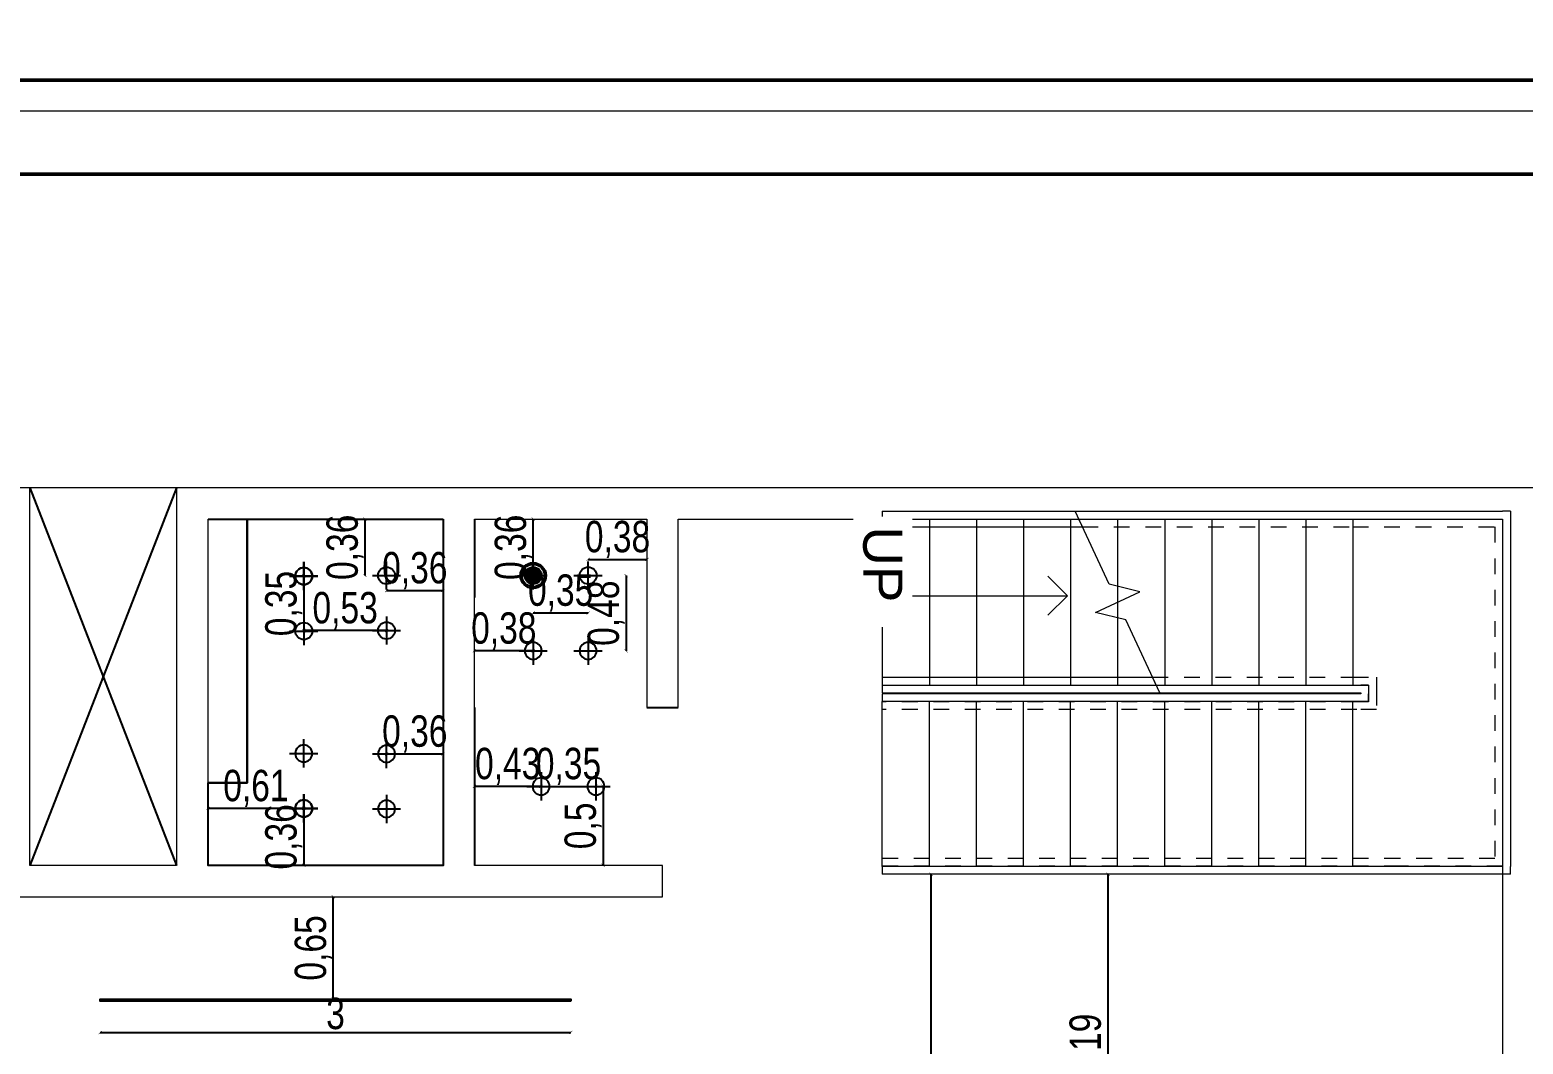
# Model space of a CAD drawing. Header units: inches. Extents: x -279 to 561, y -345 to 342.
# Drawn here: x -169 to -159.48, y -69.36 to -62.9 of the extents above; entities that cross this region are included whole.
import ezdxf

# ---------------------------------------------------------------- set-up
doc = ezdxf.new("R2010")
doc.units = ezdxf.units.IN
doc.header["$LTSCALE"] = 0.5
doc.header["$MEASUREMENT"] = 0
doc.linetypes.add('Overhead', pattern=[3.96875, 2.38125, -1.5875])
doc.layers.add('A-FLOR-HRAL', color=11, linetype='Continuous', lineweight=9)
doc.layers.add('G-ANNO-HLIN', color=5, linetype='Continuous', lineweight=50)
for name, color, linetype in [('CADER', 7, 'Continuous'), ('ceiling', 4, 'Continuous'), ('CEILING FIXTURES LEGENDS$0$E-LTG', 1, 'Continuous'), ('PDF_A-WALL', 7, 'Continuous'), ('S-DIM', 7, 'Continuous'), ('WAL', 7, 'Continuous'), ('WallHatch-ALCHEMY', 7, 'Continuous')]:
    doc.layers.add(name, color=color, linetype=linetype)
doc.styles.add('Arial', font='arial.ttf', dxfattribs={"height": 250})
doc.styles.add('ROM', font='AGENCYR.TTF', dxfattribs={"width": 0.8})
doc.styles.get("Standard").update_dxf_attribs({"font": 'arial.ttf'})
doc.dimstyles.new('Copy(9) of ISO-25', dxfattribs={"dimtxt": 0.2, "dimasz": 0.02, "dimexe": 0.05, "dimexo": 0.05, "dimgap": 0.02, "dimtad": 1, "dimtxsty": 'ROM', "dimblk": 'ARCHTICK', "dimcen": 0.03, "dimse1": 1, "dimse2": 1, "dimclrd": 248, "dimclrt": 248, "dimadec": 0, "dimazin": 0, "dimtfac": 1, "dimtmove": 0, "dimatfit": 3, "dimldrblk": 'DOT', "dimfxl": 1, "dimarcsym": 0})
doc.dimstyles.get("Standard").update_dxf_attribs({"dimtxt": 0.18, "dimasz": 0.18, "dimexe": 0.18, "dimexo": 0.0625, "dimgap": 0.09, "dimtad": 0, "dimtih": 1, "dimtoh": 1, "dimzin": 0, "dimdsep": 46, "dimtxsty": 'Standard', "dimcen": 0.09, "dimadec": 0, "dimazin": 0, "dimtfac": 1, "dimtofl": 0, "dimtmove": 0, "dimatfit": 3, "dimfxl": 1, "dimtolj": 1, "dimtzin": 0, "dimarcsym": 0})

# ---------------------------------------------------------------- blocks, each defined once
blk = doc.blocks.new('Top Rail Type - Top Rail_Internal_-360885-Level 1')
at = {"layer": 'A-FLOR-HRAL', "linetype": 'Overhead'}
for p, q in [((-5773.1, 20284.9), (-5691.6, 20284.9)), ((-5773.1, 20134.5), (-5773.1, 20284.9)), ((-5691.6, 20284.9), (-5566.6, 20284.9)), ((-5566.6, 20284.9), (-5566.6, 20159.9)), ((-5723.1, 20234.9), (-5691.6, 20234.9)), ((-5723.1, 20134.5), (-5723.1, 20234.9)), ((-5691.6, 20234.9), (-5616.6, 20234.9)), ((-5616.6, 20234.9), (-5616.6, 20159.9)), ((-5773.1, 18857.7), (-5773.1, 20134.5)), ((-5723.1, 18881), (-5723.1, 20134.5)), ((-5616.6, 20159.9), (-5616.6, 17134.5)), ((-5566.6, 20159.9), (-5566.6, 17134.5)), ((-5566.6, 17134.5), (-5616.6, 17134.5))]:
    blk.add_line(p, q, dxfattribs=at)
at = {"layer": 'A-FLOR-HRAL'}
for p, q in [((-5723.1, 18881), (-5773.1, 18857.7)), ((-5773.1, 17134.5), (-5773.1, 18857.7)), ((-5723.1, 17134.5), (-5723.1, 18881)), ((-5773.1, 17134.5), (-5723.1, 17134.5))]:
    blk.add_line(p, q, dxfattribs=at)
blk = doc.blocks.new('Top Rail Type - Top Rail_Internal_-360900-Level 1')
at = {"layer": 'A-FLOR-HRAL', "linetype": 'Overhead'}
for p, q in [((-6780.3, 21088.7), (-4567.8, 21088.7)), ((-6780.3, 20134.5), (-6780.3, 21088.7)), ((-6730.3, 21038.7), (-4617.8, 21038.7)), ((-6730.3, 20134.5), (-6730.3, 21038.7)), ((-4617.8, 21038.7), (-4617.8, 20434.5)), ((-4567.8, 21088.7), (-4567.8, 20434.5)), ((-4617.8, 20434.5), (-4617.8, 17134.5)), ((-4567.8, 20434.5), (-4567.8, 17134.5)), ((-6780.3, 18388), (-6780.3, 20134.5)), ((-6730.3, 18411.3), (-6730.3, 20134.5)), ((-4567.8, 17134.5), (-4617.8, 17134.5))]:
    blk.add_line(p, q, dxfattribs=at)
at = {"layer": 'A-FLOR-HRAL'}
for p, q in [((-6730.3, 18411.3), (-6780.3, 18388)), ((-6780.3, 17134.5), (-6780.3, 18388)), ((-6730.3, 17134.5), (-6730.3, 18411.3)), ((-6780.3, 17134.5), (-6730.3, 17134.5))]:
    blk.add_line(p, q, dxfattribs=at)
blk = doc.blocks.new('_ArchTick')
at = {"color": 0, "linetype": 'ByBlock', "const_width": 0.15}
blk.add_lwpolyline([(-0.5, -0.5), (0.5, 0.5)], dxfattribs=at)
blk = doc.blocks.new('*D250')
at = {"layer": 'Defpoints', "color": 0, "transparency": 16777216}
for p in [(-167.0691, -68.4222), (-167.0546, -68.4222), (-167.0546, -69.0744)]:
    blk.add_point(p, dxfattribs=at)
at = {"layer": 'WAL', "color": 248, "lineweight": -2, "transparency": 16777216}
blk.add_line((-167.0691, -69.0744), (-167.0691, -68.4222), dxfattribs=at)
at = {"layer": 'WAL', "color": 248, "lineweight": -2, "transparency": 16777216, "xscale": 0.02, "yscale": 0.02, "zscale": 0.02}
for p, rotation in [((-167.0691, -68.4222), 90), ((-167.0691, -69.0744), 270)]:
    blk.add_blockref('_ArchTick', p, dxfattribs=dict(at, rotation=rotation))
at = {"layer": 'WAL', "color": 248, "transparency": 16777216, "insert": (-167.1962, -68.7483), "char_height": 0.2, "attachment_point": 5, "rotation": 90, "style": 'ROM'}
blk.add_mtext('0,65', dxfattribs=at)
blk = doc.blocks.new('_DOT')
at = {"color": 0, "linetype": 'ByBlock'}
blk.add_line((-0.5, 0), (-1, 0), dxfattribs=at)
at = {"color": 0, "linetype": 'ByBlock', "const_width": 0.5}
blk.add_lwpolyline([(-0.25, 0, 1), (0.25, 0, 1)], format="xyb", close=True, dxfattribs=at)
blk = doc.blocks.new('*D252')
at = {"layer": 'Defpoints', "color": 0, "transparency": 16777216}
for p in [(-168.5546, -69.0868), (-165.5546, -69.0868), (-165.5546, -69.2872)]:
    blk.add_point(p, dxfattribs=at)
at = {"layer": 'WAL', "color": 248, "lineweight": -2, "transparency": 16777216}
blk.add_line((-168.5546, -69.2872), (-165.5546, -69.2872), dxfattribs=at)
at = {"layer": 'WAL', "color": 248, "lineweight": -2, "transparency": 16777216, "xscale": 0.02, "yscale": 0.02, "zscale": 0.02, "rotation": 180}
blk.add_blockref('_ArchTick', (-168.5546, -69.2872), dxfattribs=at)
at = {"layer": 'WAL', "color": 248, "lineweight": -2, "transparency": 16777216, "xscale": 0.02, "yscale": 0.02, "zscale": 0.02}
blk.add_blockref('_ArchTick', (-165.5546, -69.2872), dxfattribs=at)
at = {"layer": 'WAL', "color": 248, "transparency": 16777216, "insert": (-167.0546, -69.1672), "char_height": 0.2, "attachment_point": 5, "style": 'ROM'}
blk.add_mtext('3', dxfattribs=at)
blk = doc.blocks.new('*D262')
at = {"layer": 'Defpoints', "color": 0, "transparency": 16777216}
for p in [(-162.1301, -68.2783), (-162.1297, -68.2783), (-162.1301, -70.4723)]:
    blk.add_point(p, dxfattribs=at)
at = {"layer": 'WAL', "color": 248, "lineweight": -2, "transparency": 16777216}
blk.add_line((-162.1297, -70.4723), (-162.1297, -68.2783), dxfattribs=at)
at = {"layer": 'WAL', "color": 248, "lineweight": -2, "transparency": 16777216, "xscale": 0.02, "yscale": 0.02, "zscale": 0.02}
for p, rotation in [((-162.1297, -68.2783), 90), ((-162.1297, -70.4723), 270)]:
    blk.add_blockref('_ArchTick', p, dxfattribs=dict(at, rotation=rotation))
at = {"layer": 'WAL', "color": 248, "transparency": 16777216, "insert": (-162.2568, -69.3753), "char_height": 0.2, "attachment_point": 5, "rotation": 90, "style": 'ROM'}
blk.add_mtext('2,19', dxfattribs=at)
blk = doc.blocks.new('*D263')
at = {"layer": 'Defpoints', "color": 0, "transparency": 16777216}
for p in [(-163.2572, -68.2783), (-163.2572, -68.2783), (-163.2572, -71.9723)]:
    blk.add_point(p, dxfattribs=at)
at = {"layer": 'WAL', "color": 248, "lineweight": -2, "transparency": 16777216}
blk.add_line((-163.2572, -71.9723), (-163.2572, -68.2783), dxfattribs=at)
at = {"layer": 'WAL', "color": 248, "lineweight": -2, "transparency": 16777216, "xscale": 0.02, "yscale": 0.02, "zscale": 0.02}
for p, rotation in [((-163.2572, -68.2783), 90), ((-163.2572, -71.9723), 270)]:
    blk.add_blockref('_ArchTick', p, dxfattribs=dict(at, rotation=rotation))
at = {"layer": 'WAL', "color": 248, "transparency": 16777216, "insert": (-163.3842, -70.1253), "char_height": 0.2, "attachment_point": 5, "rotation": 90, "style": 'ROM'}
blk.add_mtext('3,69', dxfattribs=at)
blk = doc.blocks.new('l')
at = {"layer": 'CEILING FIXTURES LEGENDS$0$E-LTG'}
for p, q in [((54.452, -60.4591), (54.452, -60.6391)), ((54.362, -60.5491), (54.542, -60.5491))]:
    blk.add_line(p, q, dxfattribs=at)
blk.add_circle((54.452, -60.5491), 0.0541, dxfattribs=at)
blk = doc.blocks.new('*D94')
at = {"layer": 'Defpoints', "color": 0, "transparency": 16777216}
for p in [(-166.7271, -66.015), (-166.8669, -66.375), (-166.7292, -66.375)]:
    blk.add_point(p, dxfattribs=at)
at = {"layer": 'WAL', "color": 248, "lineweight": -2, "transparency": 16777216}
blk.add_line((-166.8669, -66.015), (-166.8669, -66.375), dxfattribs=at)
at = {"layer": 'WAL', "color": 248, "lineweight": -2, "transparency": 16777216, "xscale": 0.02, "yscale": 0.02, "zscale": 0.02}
for p, rotation in [((-166.8669, -66.015), 90), ((-166.8669, -66.375), 270)]:
    blk.add_blockref('_ArchTick', p, dxfattribs=dict(at, rotation=rotation))
at = {"layer": 'WAL', "color": 248, "transparency": 16777216, "insert": (-166.994, -66.195), "char_height": 0.2, "attachment_point": 5, "rotation": 90, "style": 'ROM'}
blk.add_mtext('0,36', dxfattribs=at)
blk = doc.blocks.new('*D95')
at = {"layer": 'Defpoints', "color": 0, "transparency": 16777216}
for p in [(-166.7292, -66.375), (-166.3692, -66.375), (-166.3692, -66.4705)]:
    blk.add_point(p, dxfattribs=at)
at = {"layer": 'WAL', "color": 248, "lineweight": -2, "transparency": 16777216}
blk.add_line((-166.7292, -66.4705), (-166.3692, -66.4705), dxfattribs=at)
at = {"layer": 'WAL', "color": 248, "lineweight": -2, "transparency": 16777216, "xscale": 0.02, "yscale": 0.02, "zscale": 0.02, "rotation": 180}
blk.add_blockref('_ArchTick', (-166.7292, -66.4705), dxfattribs=at)
at = {"layer": 'WAL', "color": 248, "lineweight": -2, "transparency": 16777216, "xscale": 0.02, "yscale": 0.02, "zscale": 0.02}
blk.add_blockref('_ArchTick', (-166.3692, -66.4705), dxfattribs=at)
at = {"layer": 'WAL', "color": 248, "transparency": 16777216, "insert": (-166.5492, -66.3435), "char_height": 0.2, "attachment_point": 5, "style": 'ROM'}
blk.add_mtext('0,36', dxfattribs=at)
blk = doc.blocks.new('*D96')
at = {"layer": 'Defpoints', "color": 0, "transparency": 16777216}
for p in [(-167.0886, -66.3783), (-167.2572, -66.7287), (-167.0886, -66.7287)]:
    blk.add_point(p, dxfattribs=at)
at = {"layer": 'WAL', "color": 248, "lineweight": -2, "transparency": 16777216}
blk.add_line((-167.2572, -66.3783), (-167.2572, -66.7287), dxfattribs=at)
at = {"layer": 'WAL', "color": 248, "lineweight": -2, "transparency": 16777216, "xscale": 0.02, "yscale": 0.02, "zscale": 0.02}
for p, rotation in [((-167.2572, -66.3783), 90), ((-167.2572, -66.7287), 270)]:
    blk.add_blockref('_ArchTick', p, dxfattribs=dict(at, rotation=rotation))
at = {"layer": 'WAL', "color": 248, "transparency": 16777216, "insert": (-167.3842, -66.5535), "char_height": 0.2, "attachment_point": 5, "rotation": 90, "style": 'ROM'}
blk.add_mtext('0,35', dxfattribs=at)
blk = doc.blocks.new('*D274')
at = {"layer": 'Defpoints', "color": 0, "transparency": 16777216}
for p in [(-167.2572, -66.7254), (-167.2572, -66.7254), (-166.7292, -66.7254)]:
    blk.add_point(p, dxfattribs=at)
at = {"layer": 'WAL', "color": 248, "lineweight": -2, "transparency": 16777216}
blk.add_line((-166.7292, -66.7254), (-167.2572, -66.7254), dxfattribs=at)
at = {"layer": 'WAL', "color": 248, "lineweight": -2, "transparency": 16777216, "xscale": 0.02, "yscale": 0.02, "zscale": 0.02, "rotation": 180}
blk.add_blockref('_ArchTick', (-167.2572, -66.7254), dxfattribs=at)
at = {"layer": 'WAL', "color": 248, "lineweight": -2, "transparency": 16777216, "xscale": 0.02, "yscale": 0.02, "zscale": 0.02}
blk.add_blockref('_ArchTick', (-166.7292, -66.7254), dxfattribs=at)
at = {"layer": 'WAL', "color": 248, "transparency": 16777216, "insert": (-166.9932, -66.5983), "char_height": 0.2, "attachment_point": 5, "style": 'ROM'}
blk.add_mtext('0,53', dxfattribs=at)
blk = doc.blocks.new('*D275')
at = {"layer": 'Defpoints', "color": 0, "transparency": 16777216}
for p in [(-166.7292, -67.5118), (-166.3692, -67.5118), (-166.3692, -67.5118)]:
    blk.add_point(p, dxfattribs=at)
at = {"layer": 'WAL', "color": 248, "lineweight": -2, "transparency": 16777216}
blk.add_line((-166.7292, -67.5118), (-166.3692, -67.5118), dxfattribs=at)
at = {"layer": 'WAL', "color": 248, "lineweight": -2, "transparency": 16777216, "xscale": 0.02, "yscale": 0.02, "zscale": 0.02, "rotation": 180}
blk.add_blockref('_ArchTick', (-166.7292, -67.5118), dxfattribs=at)
at = {"layer": 'WAL', "color": 248, "lineweight": -2, "transparency": 16777216, "xscale": 0.02, "yscale": 0.02, "zscale": 0.02}
blk.add_blockref('_ArchTick', (-166.3692, -67.5118), dxfattribs=at)
at = {"layer": 'WAL', "color": 248, "transparency": 16777216, "insert": (-166.5492, -67.3848), "char_height": 0.2, "attachment_point": 5, "style": 'ROM'}
blk.add_mtext('0,36', dxfattribs=at)
blk = doc.blocks.new('*D276')
at = {"layer": 'Defpoints', "color": 0, "transparency": 16777216}
for p in [(-167.2572, -67.8589), (-167.2572, -68.2222), (-167.2572, -68.2222)]:
    blk.add_point(p, dxfattribs=at)
at = {"layer": 'WAL', "color": 248, "lineweight": -2, "transparency": 16777216}
blk.add_line((-167.2572, -67.8589), (-167.2572, -68.2222), dxfattribs=at)
at = {"layer": 'WAL', "color": 248, "lineweight": -2, "transparency": 16777216, "xscale": 0.02, "yscale": 0.02, "zscale": 0.02}
for p, rotation in [((-167.2572, -67.8589), 90), ((-167.2572, -68.2222), 270)]:
    blk.add_blockref('_ArchTick', p, dxfattribs=dict(at, rotation=rotation))
at = {"layer": 'WAL', "color": 248, "transparency": 16777216, "insert": (-167.3842, -68.0406), "char_height": 0.2, "attachment_point": 5, "rotation": 90, "style": 'ROM'}
blk.add_mtext('0,36', dxfattribs=at)
blk = doc.blocks.new('*D277')
at = {"layer": 'Defpoints', "color": 0, "transparency": 16777216}
for p in [(-167.8672, -67.8589), (-167.8672, -67.8589), (-167.2572, -67.8589)]:
    blk.add_point(p, dxfattribs=at)
at = {"layer": 'WAL', "color": 248, "lineweight": -2, "transparency": 16777216}
blk.add_line((-167.2572, -67.8589), (-167.8672, -67.8589), dxfattribs=at)
at = {"layer": 'WAL', "color": 248, "lineweight": -2, "transparency": 16777216, "xscale": 0.02, "yscale": 0.02, "zscale": 0.02, "rotation": 180}
blk.add_blockref('_ArchTick', (-167.8672, -67.8589), dxfattribs=at)
at = {"layer": 'WAL', "color": 248, "lineweight": -2, "transparency": 16777216, "xscale": 0.02, "yscale": 0.02, "zscale": 0.02}
blk.add_blockref('_ArchTick', (-167.2572, -67.8589), dxfattribs=at)
at = {"layer": 'WAL', "color": 248, "transparency": 16777216, "insert": (-167.5622, -67.7318), "char_height": 0.2, "attachment_point": 5, "style": 'ROM'}
blk.add_mtext('0,61', dxfattribs=at)
blk = doc.blocks.new('*D278')
at = {"layer": 'Defpoints', "color": 0, "transparency": 16777216}
for p in [(-165.7942, -66.015), (-165.7942, -66.015), (-165.7942, -66.375)]:
    blk.add_point(p, dxfattribs=at)
at = {"layer": 'WAL', "color": 248, "lineweight": -2, "transparency": 16777216}
blk.add_line((-165.7942, -66.375), (-165.7942, -66.015), dxfattribs=at)
at = {"layer": 'WAL', "color": 248, "lineweight": -2, "transparency": 16777216, "xscale": 0.02, "yscale": 0.02, "zscale": 0.02}
for p, rotation in [((-165.7942, -66.015), 90), ((-165.7942, -66.375), 270)]:
    blk.add_blockref('_ArchTick', p, dxfattribs=dict(at, rotation=rotation))
at = {"layer": 'WAL', "color": 248, "transparency": 16777216, "insert": (-165.9213, -66.195), "char_height": 0.2, "attachment_point": 5, "rotation": 90, "style": 'ROM'}
blk.add_mtext('0,36', dxfattribs=at)
blk = doc.blocks.new('*D97')
at = {"layer": 'Defpoints', "color": 0, "transparency": 16777216}
for p in [(-165.4442, -66.6135), (-165.7942, -66.7396), (-165.4442, -66.7396)]:
    blk.add_point(p, dxfattribs=at)
at = {"layer": 'WAL', "color": 248, "lineweight": -2, "transparency": 16777216}
blk.add_line((-165.7942, -66.6135), (-165.4442, -66.6135), dxfattribs=at)
at = {"layer": 'WAL', "color": 248, "lineweight": -2, "transparency": 16777216, "xscale": 0.02, "yscale": 0.02, "zscale": 0.02, "rotation": 180}
blk.add_blockref('_ArchTick', (-165.7942, -66.6135), dxfattribs=at)
at = {"layer": 'WAL', "color": 248, "lineweight": -2, "transparency": 16777216, "xscale": 0.02, "yscale": 0.02, "zscale": 0.02}
blk.add_blockref('_ArchTick', (-165.4442, -66.6135), dxfattribs=at)
at = {"layer": 'WAL', "color": 248, "transparency": 16777216, "insert": (-165.6192, -66.4865), "char_height": 0.2, "attachment_point": 5, "style": 'ROM'}
blk.add_mtext('0,35', dxfattribs=at)
blk = doc.blocks.new('*D98')
at = {"layer": 'Defpoints', "color": 0, "transparency": 16777216}
for p in [(-165.36, -66.375), (-165.36, -66.855), (-165.202, -66.855)]:
    blk.add_point(p, dxfattribs=at)
at = {"layer": 'WAL', "color": 248, "lineweight": -2, "transparency": 16777216}
blk.add_line((-165.202, -66.375), (-165.202, -66.855), dxfattribs=at)
at = {"layer": 'WAL', "color": 248, "lineweight": -2, "transparency": 16777216, "xscale": 0.02, "yscale": 0.02, "zscale": 0.02}
for p, rotation in [((-165.202, -66.375), 90), ((-165.202, -66.855), 270)]:
    blk.add_blockref('_ArchTick', p, dxfattribs=dict(at, rotation=rotation))
at = {"layer": 'WAL', "color": 248, "transparency": 16777216, "insert": (-165.3291, -66.615), "char_height": 0.2, "attachment_point": 5, "rotation": 90, "style": 'ROM'}
blk.add_mtext('0,48', dxfattribs=at)
blk = doc.blocks.new('*D279')
at = {"layer": 'Defpoints', "color": 0, "transparency": 16777216}
for p in [(-166.1692, -66.855), (-166.1692, -66.855), (-165.7942, -66.855)]:
    blk.add_point(p, dxfattribs=at)
at = {"layer": 'WAL', "color": 248, "lineweight": -2, "transparency": 16777216}
blk.add_line((-165.7942, -66.855), (-166.1692, -66.855), dxfattribs=at)
at = {"layer": 'WAL', "color": 248, "lineweight": -2, "transparency": 16777216, "xscale": 0.02, "yscale": 0.02, "zscale": 0.02, "rotation": 180}
blk.add_blockref('_ArchTick', (-166.1692, -66.855), dxfattribs=at)
at = {"layer": 'WAL', "color": 248, "lineweight": -2, "transparency": 16777216, "xscale": 0.02, "yscale": 0.02, "zscale": 0.02}
blk.add_blockref('_ArchTick', (-165.7942, -66.855), dxfattribs=at)
at = {"layer": 'WAL', "color": 248, "transparency": 16777216, "insert": (-165.9817, -66.7279), "char_height": 0.2, "attachment_point": 5, "style": 'ROM'}
blk.add_mtext('0,38', dxfattribs=at)
blk = doc.blocks.new('*D280')
at = {"layer": 'Defpoints', "color": 0, "transparency": 16777216}
for p in [(-165.0692, -66.2722), (-165.4442, -66.375), (-165.0692, -66.375)]:
    blk.add_point(p, dxfattribs=at)
at = {"layer": 'WAL', "color": 248, "lineweight": -2, "transparency": 16777216}
blk.add_line((-165.4442, -66.2722), (-165.0692, -66.2722), dxfattribs=at)
at = {"layer": 'WAL', "color": 248, "lineweight": -2, "transparency": 16777216, "xscale": 0.02, "yscale": 0.02, "zscale": 0.02, "rotation": 180}
blk.add_blockref('_ArchTick', (-165.4442, -66.2722), dxfattribs=at)
at = {"layer": 'WAL', "color": 248, "lineweight": -2, "transparency": 16777216, "xscale": 0.02, "yscale": 0.02, "zscale": 0.02}
blk.add_blockref('_ArchTick', (-165.0692, -66.2722), dxfattribs=at)
at = {"layer": 'WAL', "color": 248, "transparency": 16777216, "insert": (-165.2567, -66.1451), "char_height": 0.2, "attachment_point": 5, "style": 'ROM'}
blk.add_mtext('0,38', dxfattribs=at)
blk = doc.blocks.new('*D281')
at = {"layer": 'Defpoints', "color": 0, "transparency": 16777216}
for p in [(-165.3942, -67.7186), (-165.3942, -68.2222), (-165.3488, -68.2222)]:
    blk.add_point(p, dxfattribs=at)
at = {"layer": 'WAL', "color": 248, "lineweight": -2, "transparency": 16777216}
blk.add_line((-165.3488, -67.7186), (-165.3488, -68.2222), dxfattribs=at)
at = {"layer": 'WAL', "color": 248, "lineweight": -2, "transparency": 16777216, "xscale": 0.02, "yscale": 0.02, "zscale": 0.02}
for p, rotation in [((-165.3488, -67.7186), 90), ((-165.3488, -68.2222), 270)]:
    blk.add_blockref('_ArchTick', p, dxfattribs=dict(at, rotation=rotation))
at = {"layer": 'WAL', "color": 248, "transparency": 16777216, "insert": (-165.4759, -67.9704), "char_height": 0.2, "attachment_point": 5, "rotation": 90, "style": 'ROM'}
blk.add_mtext('0,5', dxfattribs=at)
blk = doc.blocks.new('*D99')
at = {"layer": 'Defpoints', "color": 0, "transparency": 16777216}
for p in [(-165.3942, -67.7186), (-165.7442, -67.8009), (-165.3942, -67.8009)]:
    blk.add_point(p, dxfattribs=at)
at = {"layer": 'WAL', "color": 248, "lineweight": -2, "transparency": 16777216}
blk.add_line((-165.7442, -67.7186), (-165.3942, -67.7186), dxfattribs=at)
at = {"layer": 'WAL', "color": 248, "lineweight": -2, "transparency": 16777216, "xscale": 0.02, "yscale": 0.02, "zscale": 0.02, "rotation": 180}
blk.add_blockref('_ArchTick', (-165.7442, -67.7186), dxfattribs=at)
at = {"layer": 'WAL', "color": 248, "lineweight": -2, "transparency": 16777216, "xscale": 0.02, "yscale": 0.02, "zscale": 0.02}
blk.add_blockref('_ArchTick', (-165.3942, -67.7186), dxfattribs=at)
at = {"layer": 'WAL', "color": 248, "transparency": 16777216, "insert": (-165.5692, -67.5915), "char_height": 0.2, "attachment_point": 5, "style": 'ROM'}
blk.add_mtext('0,35', dxfattribs=at)
blk = doc.blocks.new('*D282')
at = {"layer": 'Defpoints', "color": 0, "transparency": 16777216}
for p in [(-166.1692, -67.7186), (-166.1692, -67.7186), (-165.7442, -67.7186)]:
    blk.add_point(p, dxfattribs=at)
at = {"layer": 'WAL', "color": 248, "lineweight": -2, "transparency": 16777216}
blk.add_line((-165.7442, -67.7186), (-166.1692, -67.7186), dxfattribs=at)
at = {"layer": 'WAL', "color": 248, "lineweight": -2, "transparency": 16777216, "xscale": 0.02, "yscale": 0.02, "zscale": 0.02, "rotation": 180}
blk.add_blockref('_ArchTick', (-166.1692, -67.7186), dxfattribs=at)
at = {"layer": 'WAL', "color": 248, "lineweight": -2, "transparency": 16777216, "xscale": 0.02, "yscale": 0.02, "zscale": 0.02}
blk.add_blockref('_ArchTick', (-165.7442, -67.7186), dxfattribs=at)
at = {"layer": 'WAL', "color": 248, "transparency": 16777216, "insert": (-165.9567, -67.5915), "char_height": 0.2, "attachment_point": 5, "style": 'ROM'}
blk.add_mtext('0,43', dxfattribs=at)
blk = doc.blocks.new('*D1071')
at = {"color": 0, "linetype": 'ByBlock', "lineweight": -2, "transparency": 16777216}
for p, q in [((558.6522, 342.2788), (558.6522, 342.4729)), ((560.6522, 342.2788), (560.6522, 342.4729)), ((558.8322, 342.2929), (559.1722, 342.2929)), ((560.4722, 342.2929), (560.1322, 342.2929))]:
    blk.add_line(p, q, dxfattribs=at)
at = {"color": 0, "linetype": 'ByBlock', "transparency": 16777216}
for points in [[(558.8322, 342.3229), (558.8322, 342.2629), (558.6522, 342.2929)], [(560.4722, 342.3229), (560.4722, 342.2629), (560.6522, 342.2929)]]:
    blk.add_solid(points, dxfattribs=at)
at = {"layer": 'Defpoints', "color": 0, "linetype": 'ByBlock', "transparency": 16777216}
for p in [(560.6522, 342.2929), (558.6522, 342.2163), (560.6522, 342.2163)]:
    blk.add_point(p, dxfattribs=at)
at = {"layer": 'Defpoints', "color": 0, "ltscale": 0.5, "transparency": 16777216}
for p in [(-209.5, -305.36), (-209.5, -305.81), (-209.5, -305.81)]:
    blk.add_point(p, dxfattribs=at)
at = {"layer": 'S-DIM', "color": 0, "lineweight": -2, "ltscale": 0.5, "transparency": 16777216}
for p, q in [((-209.5, -305.18), (-209.5, -305)), ((-209.5625, -305.36), (-209.68, -305.36)), ((-209.5625, -305.81), (-209.68, -305.81)), ((-209.5, -305.99), (-209.5, -306.17))]:
    blk.add_line(p, q, dxfattribs=at)
at = {"layer": 'S-DIM', "color": 0, "ltscale": 0.5, "transparency": 16777216}
for points in [[(-209.53, -305.18), (-209.47, -305.18), (-209.5, -305.36)], [(-209.53, -305.99), (-209.47, -305.99), (-209.5, -305.81)]]:
    blk.add_solid(points, dxfattribs=at)
at = {"color": 0, "linetype": 'ByBlock', "transparency": 16777216, "insert": (559.6522, 342.2929), "char_height": 0.18, "attachment_point": 5}
blk.add_mtext('\\A1;2.0000', dxfattribs=at)
at = {"layer": 'S-DIM', "color": 0, "ltscale": 0.5, "transparency": 16777216, "insert": (-209.5, -305.585), "char_height": 0.18, "attachment_point": 5}
blk.add_mtext('\\A1;0.45', dxfattribs=at)

msp = doc.modelspace()

# ---------------------------------------------------------------- hatches: boundary and pattern name
at = {"layer": 'WallHatch-ALCHEMY', "transparency": 33554687}
h = msp.add_hatch(color=1, dxfattribs=at)
h.dxf.hatch_style = 1
h.paths.add_polyline_path([(-165.7401, -66.375, 1), (-165.8483, -66.375, 1)])

# ---------------------------------------------------------------- linework, layer by layer
for p, q in [((-168.0672, -65.815), (-169.003, -68.2222)), ((-169.003, -65.815), (-168.0672, -68.2222)), ((-167.8672, -66.015), (-167.6172, -66.015)), ((-167.6172, -66.015), (-167.6172, -67.6956)), ((-166.1692, -66.015), (-166.1692, -66.515)), ((-166.1692, -67.215), (-166.1692, -68.2222)), ((-165.0692, -67.215), (-164.8692, -67.215)), ((-167.6172, -67.6956), (-167.8672, -67.6956)), ((-165.5546, -69.0868), (-168.5546, -69.0868))]:
    msp.add_line(p, q)
at = {"layer": 'ceiling'}
msp.add_lwpolyline([(-166.3692, -66.015), (-166.3692, -68.2222), (-167.8672, -68.2222), (-167.8672, -67.6956), (-167.6172, -67.6956), (-167.6172, -66.015), (-166.3692, -66.015)], dxfattribs=at)
at = {"layer": 'CEILING FIXTURES LEGENDS$0$E-LTG'}
msp.add_lwpolyline([(-165.5546, -69.0868), (-168.5546, -69.0868), (-168.5546, -69.0744), (-165.5546, -69.0744)], close=True, dxfattribs=at)
for radius in [0.0819, 0.0711, 0.0711, 0.0711, 0.0711, 0.0541, 0.0541, 0.0541]:
    msp.add_circle((-165.7942, -66.375), radius, dxfattribs=at)
at = {"layer": 'PDF_A-WALL', "lineweight": 9}
for p, q in [((-169.003, -65.815), (-170.8791, -65.815)), ((-166.3692, -65.815), (-169.003, -65.815)), ((-169.003, -68.2222), (-169.003, -65.815)), ((-154.0621, -65.815), (-168.0672, -65.815)), ((-168.0672, -65.815), (-168.0672, -68.2222)), ((-165.0692, -65.815), (-166.1692, -65.815)), ((-159.6141, -65.815), (-164.8692, -65.815)), ((-159.6141, -65.815), (-163.5687, -65.815)), ((-163.5687, -65.965), (-163.5687, -66.015)), ((-163.5687, -65.965), (-162.3387, -65.965)), ((-162.3387, -65.965), (-159.6141, -65.965)), ((-162.1215, -66.4307), (-162.3387, -65.965)), ((-159.5641, -65.965), (-159.6141, -65.965)), ((-159.5641, -65.965), (-159.5641, -68.2283)), ((-167.8672, -66.015), (-166.3692, -66.015)), ((-167.8672, -68.2222), (-167.8672, -66.015)), ((-166.3692, -66.015), (-166.3692, -68.1222)), ((-166.1692, -66.015), (-165.0692, -66.015)), ((-166.1692, -68.1222), (-166.1692, -66.015)), ((-165.0692, -66.015), (-165.0692, -67.215)), ((-164.8692, -66.015), (-159.6141, -66.015)), ((-164.8692, -67.215), (-164.8692, -66.015)), ((-163.5687, -66.015), (-163.2687, -66.015)), ((-163.5687, -66.015), (-163.5687, -67.073)), ((-163.5687, -66.015), (-163.5687, -67.073)), ((-163.2687, -66.015), (-162.9687, -66.015)), ((-163.2687, -66.015), (-163.2687, -67.073)), ((-163.2687, -66.015), (-163.2687, -67.073)), ((-162.9687, -66.015), (-162.6687, -66.015)), ((-162.9687, -66.015), (-162.9687, -67.073)), ((-162.9687, -66.015), (-162.9687, -67.073)), ((-162.6687, -66.015), (-162.3687, -66.015)), ((-162.6687, -66.015), (-162.6687, -67.073)), ((-162.6687, -66.015), (-162.6687, -67.073)), ((-162.3687, -66.015), (-162.3153, -66.015)), ((-162.3687, -66.015), (-162.3687, -67.073)), ((-162.3687, -66.015), (-162.3687, -67.073)), ((-162.3153, -66.015), (-159.6141, -66.015)), ((-162.0687, -66.015), (-162.0687, -66.4435)), ((-162.0687, -66.015), (-162.0687, -66.4435)), ((-161.7687, -66.015), (-161.7687, -67.073)), ((-161.7687, -66.015), (-161.7687, -67.073)), ((-161.4687, -66.015), (-161.4687, -67.073)), ((-161.4687, -66.015), (-161.4687, -67.073)), ((-161.1687, -66.015), (-161.1687, -67.073)), ((-161.1687, -66.015), (-161.1687, -67.073)), ((-160.8687, -66.015), (-160.8687, -67.073)), ((-160.8687, -66.015), (-160.8687, -67.073)), ((-160.5687, -66.015), (-160.5687, -67.073)), ((-160.5687, -66.015), (-160.5687, -67.073)), ((-159.6141, -66.015), (-159.6141, -68.5118)), ((-159.6141, -66.015), (-159.6141, -68.2283)), ((-162.3876, -66.5035), (-162.5126, -66.3785)), ((-161.9271, -66.4779), (-162.1215, -66.4307)), ((-162.0687, -66.4435), (-162.0687, -66.544)), ((-162.0687, -66.4435), (-162.0687, -66.544)), ((-163.5687, -66.5035), (-163.2687, -66.5035)), ((-163.2687, -66.5035), (-162.9687, -66.5035)), ((-162.9687, -66.5035), (-162.6687, -66.5035)), ((-162.6687, -66.5035), (-162.3876, -66.5035)), ((-162.3876, -66.5035), (-162.5126, -66.6285)), ((-162.2103, -66.61), (-161.9271, -66.4779)), ((-162.0158, -66.6573), (-162.2103, -66.61)), ((-162.0687, -66.544), (-162.0687, -66.6444)), ((-162.0687, -66.544), (-162.0687, -66.6444)), ((-162.0687, -66.6444), (-162.0687, -67.073)), ((-162.0687, -66.6444), (-162.0687, -67.073)), ((-161.7987, -67.123), (-162.0158, -66.6573)), ((-163.5687, -67.073), (-163.5687, -67.123)), ((-163.5687, -67.073), (-163.2687, -67.073)), ((-163.2687, -67.073), (-162.9687, -67.073)), ((-162.9687, -67.073), (-162.6687, -67.073)), ((-162.6687, -67.073), (-162.3687, -67.073)), ((-162.3687, -67.073), (-162.0687, -67.073)), ((-162.0687, -67.073), (-161.822, -67.073)), ((-161.822, -67.073), (-160.5187, -67.073)), ((-160.4687, -67.073), (-160.5187, -67.073)), ((-160.4687, -67.073), (-160.4687, -67.1287)), ((-163.5687, -67.123), (-161.7987, -67.123)), ((-163.5687, -67.1287), (-163.5687, -67.1787)), ((-160.5187, -67.1287), (-163.5687, -67.1287)), ((-160.4687, -67.1787), (-163.5687, -67.1787)), ((-163.5687, -68.2283), (-163.5687, -67.1787)), ((-163.2687, -68.2283), (-163.2687, -67.1787)), ((-163.2687, -68.2283), (-163.2687, -67.1787)), ((-162.9687, -68.2283), (-162.9687, -67.1787)), ((-162.9687, -68.2283), (-162.9687, -67.1787)), ((-162.6687, -68.2283), (-162.6687, -67.1787)), ((-162.6687, -68.2283), (-162.6687, -67.1787)), ((-162.3687, -68.2283), (-162.3687, -67.1787)), ((-162.3687, -68.2283), (-162.3687, -67.1787)), ((-162.0687, -68.2283), (-162.0687, -67.1787)), ((-162.0687, -68.2283), (-162.0687, -67.1787)), ((-161.7987, -67.123), (-160.5187, -67.123)), ((-161.7687, -68.2283), (-161.7687, -67.1787)), ((-161.7687, -68.2283), (-161.7687, -67.1787)), ((-161.4687, -68.2283), (-161.4687, -67.1787)), ((-161.4687, -68.2283), (-161.4687, -67.1787)), ((-161.1687, -68.2283), (-161.1687, -67.1787)), ((-161.1687, -68.2283), (-161.1687, -67.1787)), ((-160.8687, -68.2283), (-160.8687, -67.1787)), ((-160.8687, -68.2283), (-160.8687, -67.1787)), ((-160.5687, -68.2283), (-160.5687, -67.1787)), ((-160.5687, -68.2283), (-160.5687, -67.1787)), ((-160.5187, -67.123), (-160.5187, -67.1287)), ((-160.4687, -67.1787), (-160.4687, -67.1287)), ((-166.3692, -68.1222), (-166.3692, -68.2222)), ((-166.1692, -68.2222), (-166.1692, -68.1222)), ((-168.0672, -68.2222), (-169.003, -68.2222)), ((-166.3692, -68.2222), (-167.8672, -68.2222)), ((-164.9692, -68.2222), (-166.1692, -68.2222)), ((-164.9692, -68.4222), (-164.9692, -68.2222)), ((-163.5687, -68.2283), (-163.5687, -68.2783)), ((-159.6141, -68.2283), (-163.5687, -68.2283)), ((-159.5641, -68.2783), (-159.5641, -68.2283)), ((-159.5641, -68.2783), (-163.5687, -68.2783)), ((-170.218, -68.4222), (-164.9692, -68.4222)), ((-159.6141, -68.5118), (-159.6144, -70.3801))]:
    msp.add_line(p, q, dxfattribs=at)

# ---------------------------------------------------------------- block references
at = {"layer": 'ceiling'}
for p in [(-221.7092, -5.8292), (-221.7092, -5.8292), (-221.1812, -6.1763), (-221.7092, -6.1796)]:
    msp.add_blockref('l', p, dxfattribs=at)
at = {"layer": 'ceiling', "xscale": -1}
for p, rotation in [((-106.7081, -120.8303), 270), ((-226.3433, -12.403), 90), ((-225.9933, -12.403), 90), ((-221.7092, -128.0576), 180), ((-221.1812, -128.0609), 180), ((-226.2933, -13.2666), 90), ((-225.9433, -13.2666), 90), ((-221.7092, -128.408), 180), ((-221.7092, -128.408), 180), ((-227.2783, -13.4102), 90)]:
    msp.add_blockref('l', p, dxfattribs=dict(at, rotation=rotation))
at = {"layer": 'ceiling'}
for p, rotation in [((-227.2783, -120.827), 90.00000000000001), ((-226.3433, -120.827), 90.00000000000001), ((-225.9933, -120.827), 90.00000000000001), ((-106.7081, -13.4069), 270)]:
    msp.add_blockref('l', p, dxfattribs=dict(at, rotation=rotation))
at = {"layer": 'PDF_A-WALL', "lineweight": 9, "xscale": 0.001000000000005968, "yscale": 0.001000000000005968, "zscale": 0.001000000000005968, "rotation": 270}
for name in ['Top Rail Type - Top Rail_Internal_-360900-Level 1', 'Top Rail Type - Top Rail_Internal_-360885-Level 1']:
    msp.add_blockref(name, (-180.7032, -72.7957), dxfattribs=at)

# ---------------------------------------------------------------- dimensions: what is measured, and where the dimension line sits
at = {"layer": 'WAL'}
for base, p1, p2, picture, middle in [((-166.8669, -66.375), (-166.7271, -66.015), (-166.7292, -66.375), '*D94', (-166.994, -66.195)), ((-165.7942, -66.015), (-165.7942, -66.375), (-165.7942, -66.015), '*D278', (-165.9213, -66.195)), ((-167.2572, -66.7287), (-167.0886, -66.3783), (-167.0886, -66.7287), '*D96', (-167.3842, -66.5535)), ((-165.202, -66.855), (-165.36, -66.375), (-165.36, -66.855), '*D98', (-165.3291, -66.615)), ((-167.2572, -68.2222), (-167.2572, -67.8589), (-167.2572, -68.2222), '*D276', (-167.3842, -68.0406)), ((-165.3488, -68.2222), (-165.3942, -67.7186), (-165.3942, -68.2222), '*D281', (-165.4759, -67.9704)), ((-163.2572, -68.2783), (-163.2572, -71.9723), (-163.2572, -68.2783), '*D263', (-163.3842, -70.1253)), ((-162.1297, -68.2783), (-162.1301, -70.4723), (-162.1301, -68.2783), '*D262', (-162.2568, -69.3753)), ((-167.0691, -68.4222), (-167.0546, -69.0744), (-167.0546, -68.4222), '*D250', (-167.1962, -68.7483))]:
    dim = msp.add_linear_dim(base=base, p1=p1, p2=p2, angle=90, dimstyle='Copy(9) of ISO-25', dxfattribs=at)
    dim.commit()
    dim.dimension.update_dxf_attribs({"geometry": picture, "text_midpoint": middle})
for base, p1, p2, picture, middle in [((-165.0691894401, -66.2722209519), (-165.4441894401, -66.3749980668), (-165.0691894401, -66.3749980668), '*D280', (-165.2566894401, -66.1451463821)), ((-166.3692, -66.4705), (-166.7292, -66.375), (-166.3692, -66.375), '*D95', (-166.5492, -66.3435)), ((-165.4442, -66.6135), (-165.7942, -66.7396), (-165.4442, -66.7396), '*D97', (-165.6192, -66.4865)), ((-167.2572, -66.7254), (-166.7292, -66.7254), (-167.2572, -66.7254), '*D274', (-166.9932, -66.5983)), ((-166.1691894401, -66.8549980668), (-165.7941894401, -66.8549980668), (-166.1691894401, -66.8549980668), '*D279', (-165.9816894401, -66.727923497)), ((-166.3692, -67.5118), (-166.7292, -67.5118), (-166.3692, -67.5118), '*D275', (-166.5492, -67.3848)), ((-166.1691894401, -67.7186166364), (-165.7441894401, -67.7186166364), (-166.1691894401, -67.7186166364), '*D282', (-165.9566894401, -67.5915420666)), ((-165.3942, -67.7186), (-165.7442, -67.8009), (-165.3942, -67.8009), '*D99', (-165.5692, -67.5915)), ((-167.8672, -67.8589), (-167.2572, -67.8589), (-167.8672, -67.8589), '*D277', (-167.5622, -67.7318)), ((-165.5546, -69.2872), (-168.5546, -69.0868), (-165.5546, -69.0868), '*D252', (-167.0546, -69.1672))]:
    dim = msp.add_linear_dim(base=base, p1=p1, p2=p2, dimstyle='Copy(9) of ISO-25', dxfattribs=at)
    dim.commit()
    dim.dimension.update_dxf_attribs({"geometry": picture, "text_midpoint": middle})

# ---------------------------------------------------------------- next in the draw order: texts
at = {"layer": 'PDF_A-WALL', "lineweight": 9, "insert": (-163.4403, -66.0613), "char_height": 0.25, "width": 0.579193, "attachment_point": 1, "rotation": 270, "line_spacing_factor": 0.941778, "style": 'Arial', "bg_fill": 3, "box_fill_scale": 1.25, "bg_fill_color": 256, "bg_fill_true_color": 13158600, "bg_fill_transparency": 0}
msp.add_mtext('UP', dxfattribs=at)

# ---------------------------------------------------------------- next in the draw order: linework, layer by layer
at = {"layer": 'CADER', "lineweight": 18}
for points in [[(-177.6233, -63.2183), (-151.9207, -63.2183), (-151.9207, -80.3172), (-177.6233, -80.3172)], [(-177.4276, -63.414), (-152.1164, -63.414), (-152.1164, -80.1215), (-177.4276, -80.1215)]]:
    msp.add_lwpolyline(points, close=True, dxfattribs=at)
at = {"layer": 'G-ANNO-HLIN', "color": 0}
for points in [[(-177.6233, -63.2183), (-151.9207, -63.2183), (-151.9207, -80.3172), (-177.6233, -80.3172)], [(-177.024, -63.8176), (-152.52, -63.8176), (-152.52, -79.7179), (-177.024, -79.7179)]]:
    msp.add_lwpolyline(points, close=True, dxfattribs=at)

# ---------------------------------------------------------------- next in the draw order: dimensions: what is measured, and where the dimension line sits
at = {"layer": 'S-DIM', "ltscale": 0.5}
dim = msp.add_linear_dim(base=(-209.5, -305.81), p1=(-209.5, -305.36), p2=(-209.5, -305.81), angle=90, dimstyle='Standard', dxfattribs=at)
dim.commit()
dim.dimension.update_dxf_attribs({"geometry": '*D1071', "text_midpoint": (-209.5, -305.585)})

doc.saveas('drawing.dxf')
